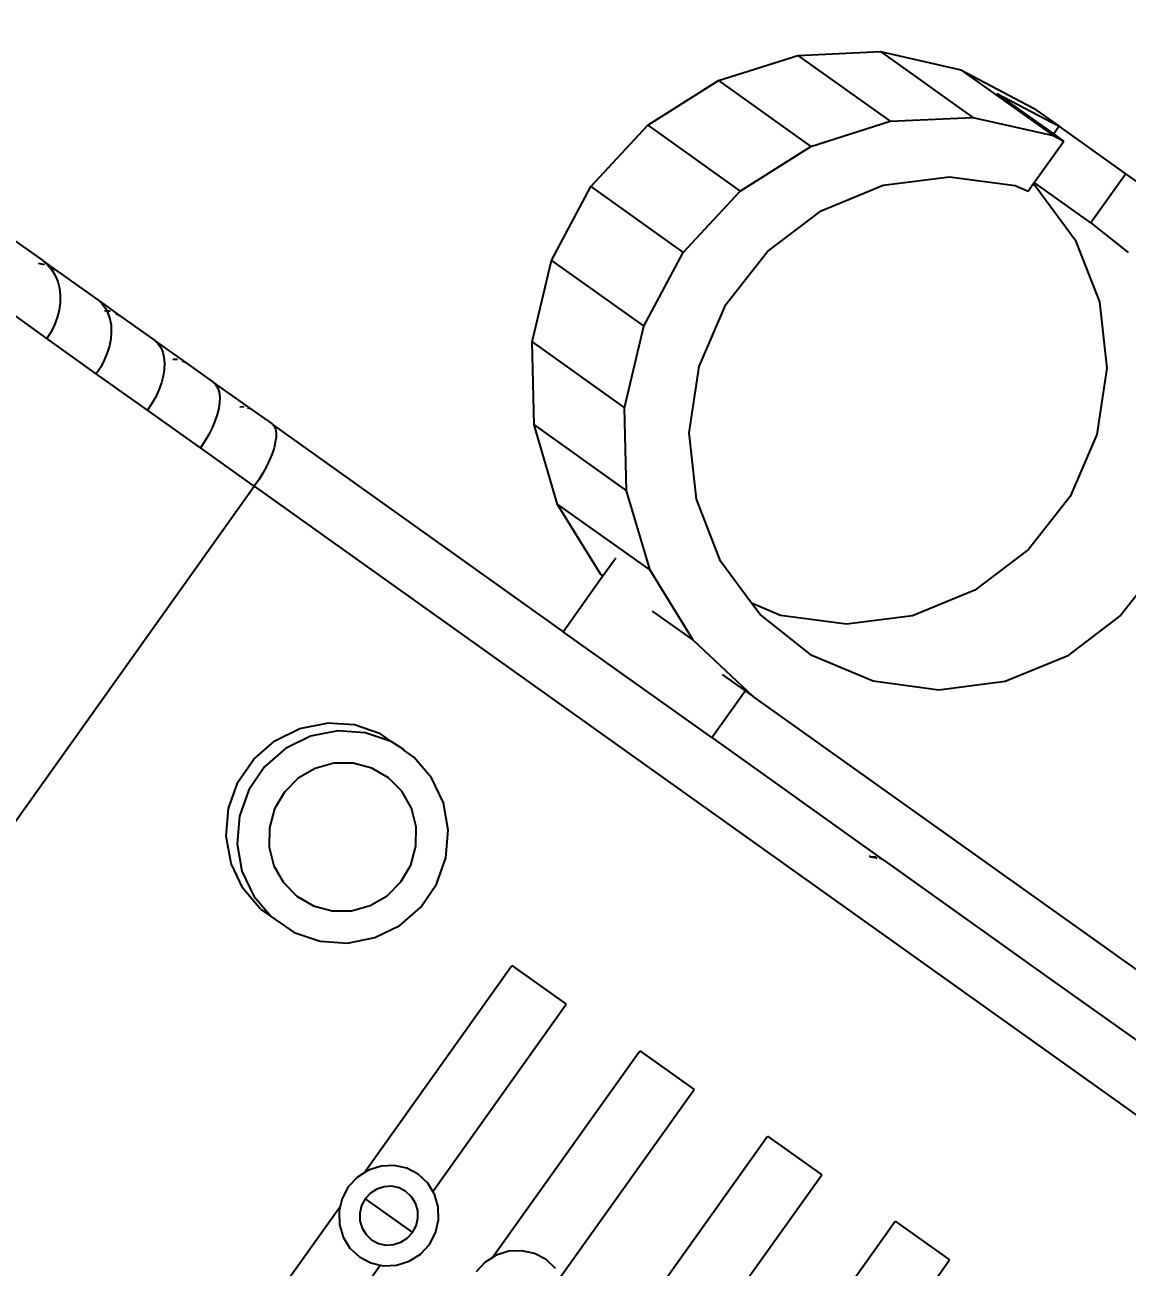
# Model space of a CAD drawing. Header units: metres. Extents: x 141303 to 146299, y 125960 to 127091.
# Drawn here: x 144905.5438 to 144905.7435, y 126076.7354 to 126076.9604 of the extents above; entities that cross this region are included whole.
import ezdxf

# ---------------------------------------------------------------- set-up
doc = ezdxf.new("R2010")
doc.units = ezdxf.units.M
doc.header["$MEASUREMENT"] = 0
for name, color, linetype in [('DIMENSION', 50, 'Continuous'), ('Edges', 7, 'Continuous'), ('FURNITURE', 6, 'Continuous')]:
    doc.layers.add(name, color=color, linetype=linetype)
doc.styles.get("Standard").update_dxf_attribs({"font": 'arial.ttf'})
doc.dimstyles.get("Standard").update_dxf_attribs({"dimtxt": 0.18, "dimasz": 0.18, "dimexe": 0.18, "dimexo": 0.0625, "dimgap": 0.09, "dimtad": 0, "dimtih": 1, "dimtoh": 1, "dimdec": 4, "dimzin": 0, "dimdsep": 46, "dimtxsty": 'Standard', "dimcen": 0.09, "dimadec": 0, "dimazin": 0, "dimtfac": 1, "dimtdec": 4, "dimtofl": 0, "dimtmove": 0, "dimatfit": 3, "dimfxl": 1, "dimtolj": 1, "dimtzin": 0, "dimarcsym": 0})

# ---------------------------------------------------------------- blocks, each defined once
blk = doc.blocks.new('ultrasound machine pl')
at = {"layer": 'Edges'}
for p, q in [((178.116, 90.463), (178.118, 89.836)), ((177.483, 89.33), (177.483, 89.936)), ((178.067, 89.86), (178.089, 89.814)), ((178.118, 89.836), (178.116, 89.82)), ((178.094, 89.704), (178.067, 89.642)), ((178.089, 89.814), (178.094, 89.798)), ((178.111, 89.769), (178.094, 89.704)), ((178.116, 89.82), (178.111, 89.769)), ((178.111, 89.726), (178.116, 89.674)), ((178.116, 89.82), (178.116, 89.674)), ((178.03, 89.582), (177.983, 89.528)), ((178.067, 89.642), (178.03, 89.582)), ((178.116, 89.674), (178.118, 89.134)), ((177.929, 89.478), (177.866, 89.435)), ((177.983, 89.528), (177.929, 89.478)), ((177.565, 89.335), (177.483, 89.33)), ((177.483, 88.699), (177.483, 89.33)), ((177.646, 89.348), (177.565, 89.335)), ((177.724, 89.369), (177.646, 89.348)), ((177.798, 89.398), (177.724, 89.369)), ((177.866, 89.435), (177.798, 89.398)), ((178.111, 89.077), (178.094, 89.021)), ((178.116, 89.12), (178.111, 89.077)), ((178.118, 89.134), (178.116, 89.12)), ((178.116, 89.12), (178.116, 88.856)), ((178.067, 88.967), (178.03, 88.916)), ((178.067, 89.012), (178.079, 88.991)), ((178.079, 88.991), (178.067, 88.967)), ((178.094, 89.021), (178.079, 88.991)), ((178.079, 88.991), (178.089, 88.973)), ((178.089, 88.973), (178.094, 88.96)), ((177.929, 88.826), (177.866, 88.788)), ((177.983, 88.868), (177.929, 88.826)), ((178.03, 88.916), (177.983, 88.868)), ((178.111, 88.9), (178.116, 88.856)), ((178.116, 88.856), (178.118, 88.406)), ((177.565, 88.702), (177.483, 88.699)), ((177.483, 88.044), (177.483, 88.699)), ((177.646, 88.713), (177.565, 88.702)), ((177.724, 88.732), (177.646, 88.713)), ((177.798, 88.757), (177.724, 88.732)), ((177.866, 88.788), (177.798, 88.757)), ((178.118, 88.406), (178.116, 88.395)), ((178.094, 88.312), (178.067, 88.267)), ((178.111, 88.359), (178.094, 88.312)), ((178.116, 88.395), (178.111, 88.359)), ((178.116, 88.395), (178.116, 88.015)), ((177.929, 88.15), (177.866, 88.118)), ((177.983, 88.185), (177.929, 88.15)), ((178.03, 88.225), (177.983, 88.185)), ((178.067, 88.267), (178.03, 88.225)), ((177.565, 88.047), (177.483, 88.044)), ((177.483, 87.37), (177.483, 88.044)), ((177.646, 88.056), (177.565, 88.047)), ((177.724, 88.071), (177.646, 88.056)), ((177.798, 88.092), (177.724, 88.071)), ((177.866, 88.118), (177.798, 88.092)), ((178.067, 88.138), (178.089, 88.107)), ((178.089, 88.107), (178.094, 88.097)), ((178.111, 88.049), (178.116, 88.015)), ((178.116, 88.015), (178.118, 87.658)), ((178.116, 87.649), (178.111, 87.62)), ((178.118, 87.658), (178.116, 87.649)), ((178.116, 87.649), (178.116, 87.187)), ((178.03, 87.513), (177.983, 87.482)), ((178.067, 87.547), (178.03, 87.513)), ((178.094, 87.583), (178.067, 87.547)), ((178.111, 87.62), (178.094, 87.583)), ((177.565, 87.372), (177.483, 87.37)), ((177.483, 86.681), (177.483, 87.37)), ((177.646, 87.38), (177.565, 87.372)), ((177.724, 87.392), (177.646, 87.38)), ((177.798, 87.408), (177.724, 87.392)), ((177.866, 87.429), (177.798, 87.408)), ((177.929, 87.454), (177.866, 87.429)), ((177.983, 87.482), (177.929, 87.454)), ((178.067, 87.284), (178.089, 87.26)), ((178.089, 87.26), (178.094, 87.251)), ((178.111, 87.214), (178.116, 87.187)), ((178.116, 87.187), (178.118, 86.907)), ((178.111, 86.877), (178.094, 86.848)), ((178.116, 86.899), (178.111, 86.877)), ((178.118, 86.907), (178.116, 86.899)), ((178.116, 86.899), (178.116, 83.188)), ((177.866, 86.727), (177.798, 86.711)), ((177.929, 86.747), (177.866, 86.727)), ((177.983, 86.769), (177.929, 86.747)), ((178.03, 86.793), (177.983, 86.769)), ((178.067, 86.82), (178.03, 86.793)), ((178.094, 86.848), (178.067, 86.82)), ((135.243, 86.681), (177.483, 86.681)), ((177.565, 86.683), (177.483, 86.681)), ((177.483, 86.681), (177.483, 56.562)), ((177.646, 86.688), (177.565, 86.683)), ((177.724, 86.698), (177.646, 86.688)), ((177.798, 86.711), (177.724, 86.698)), ((181.19, 85.528), (182.054, 85.64)), ((182.054, 85.64), (182.918, 85.528)), ((182.054, 85.64), (182.054, 84.46)), ((180.384, 85.201), (181.19, 85.528)), ((181.19, 85.528), (181.19, 84.349)), ((182.918, 85.528), (183.723, 85.201)), ((182.918, 85.528), (182.918, 84.349)), ((179.693, 84.681), (180.384, 85.201)), ((180.384, 85.201), (180.384, 84.021)), ((183.723, 85.201), (184.415, 84.681)), ((183.723, 85.201), (183.723, 84.021)), ((174.35, 84.806), (174.599, 84.953)), ((174.599, 84.953), (174.878, 85.033)), ((174.878, 85.033), (175.169, 85.038)), ((175.169, 85.038), (175.451, 84.97)), ((175.451, 84.97), (175.706, 84.833)), ((174.149, 84.6), (174.35, 84.806)), ((174.599, 84.814), (174.35, 84.667)), ((174.878, 84.894), (174.599, 84.814)), ((175.169, 84.9), (174.878, 84.894)), ((175.451, 84.832), (175.169, 84.9)), ((175.706, 84.694), (175.451, 84.832)), ((175.706, 84.833), (175.915, 84.636)), ((174.35, 84.667), (174.149, 84.461)), ((175.915, 84.497), (175.706, 84.694)), ((179.162, 84.003), (179.693, 84.681)), ((179.693, 84.681), (179.693, 83.501)), ((184.415, 84.681), (184.946, 84.003)), ((184.415, 84.681), (184.415, 83.501)), ((174.009, 84.35), (174.149, 84.6)), ((174.873, 84.56), (174.683, 84.49)), ((175.076, 84.578), (174.873, 84.56)), ((175.276, 84.545), (175.076, 84.578)), ((175.461, 84.461), (175.276, 84.545)), ((176.066, 84.392), (175.915, 84.636)), ((174.149, 84.461), (174.009, 84.211)), ((174.683, 84.49), (174.516, 84.375)), ((175.618, 84.334), (175.461, 84.461)), ((176.066, 84.253), (175.915, 84.497)), ((181.19, 84.349), (182.054, 84.46)), ((182.054, 84.46), (182.918, 84.349)), ((173.939, 84.073), (174.009, 84.35)), ((174.516, 84.375), (174.387, 84.222)), ((175.735, 84.171), (175.618, 84.334)), ((176.147, 84.118), (176.066, 84.392)), ((180.384, 84.021), (181.19, 84.349)), ((182.918, 84.349), (183.723, 84.021)), ((174.009, 84.211), (173.939, 83.935)), ((174.387, 84.222), (174.302, 84.04)), ((175.806, 83.984), (175.735, 84.171)), ((176.147, 83.979), (176.066, 84.253)), ((173.939, 84.073), (173.939, 83.935)), ((174.302, 84.04), (174.267, 83.844)), ((176.147, 83.979), (176.147, 84.118)), ((179.693, 83.501), (180.384, 84.021)), ((183.723, 84.021), (184.415, 83.501)), ((173.939, 83.935), (173.945, 83.65)), ((175.825, 83.785), (175.806, 83.984)), ((176.153, 83.833), (176.147, 83.979)), ((178.829, 83.213), (179.162, 84.003)), ((179.162, 84.003), (179.162, 82.823)), ((184.946, 84.003), (185.279, 83.213)), ((184.946, 84.003), (184.946, 82.823)), ((174.267, 83.844), (174.286, 83.645)), ((175.791, 83.589), (175.825, 83.785)), ((176.15, 83.822), (176.153, 83.833)), ((176.153, 83.694), (176.15, 83.822)), ((181.185, 83.638), (181.871, 83.785)), ((181.871, 83.785), (182.572, 83.752)), ((182.572, 83.752), (183.24, 83.543)), ((173.945, 83.65), (174.026, 83.376)), ((174.286, 83.645), (174.357, 83.458)), ((176.083, 83.418), (176.153, 83.694)), ((180.562, 83.322), (181.185, 83.638)), ((175.706, 83.407), (175.791, 83.589)), ((179.162, 82.823), (179.693, 83.501)), ((183.24, 83.543), (183.831, 83.172)), ((184.415, 83.501), (184.946, 82.823)), ((174.026, 83.376), (174.177, 83.132)), ((174.357, 83.458), (174.474, 83.295)), ((175.576, 83.254), (175.706, 83.407)), ((175.943, 83.168), (176.083, 83.418)), ((174.474, 83.295), (174.631, 83.168)), ((175.41, 83.138), (175.576, 83.254)), ((180.043, 82.859), (180.562, 83.322)), ((174.177, 83.132), (174.387, 82.935)), ((174.631, 83.168), (174.816, 83.084)), ((175.219, 83.069), (175.41, 83.138)), ((175.742, 82.962), (175.943, 83.168)), ((178.118, 81.289), (178.116, 83.188)), ((178.116, 83.188), (178.825, 83.188)), ((178.825, 83.188), (178.829, 83.213)), ((178.825, 83.188), (178.829, 83.188)), ((178.829, 83.213), (178.829, 83.188)), ((178.829, 83.188), (179.06, 83.188)), ((183.831, 83.172), (184.303, 82.663)), ((185.279, 83.213), (185.393, 82.366)), ((185.279, 83.213), (185.279, 82.033)), ((174.816, 83.084), (175.016, 83.051)), ((175.016, 83.051), (175.219, 83.069)), ((174.387, 82.935), (174.641, 82.797)), ((175.493, 82.815), (175.742, 82.962)), ((179.664, 82.279), (180.043, 82.859)), ((174.641, 82.797), (174.924, 82.729)), ((174.924, 82.729), (175.214, 82.735)), ((175.214, 82.735), (175.493, 82.815)), ((178.829, 82.033), (179.162, 82.823)), ((184.946, 82.823), (185.279, 82.033)), ((185.296, 82.765), (185.393, 82.039)), ((185.296, 82.039), (185.296, 82.765)), ((184.303, 82.663), (184.625, 82.052)), ((178.829, 82.557), (178.829, 82.033)), ((185.393, 82.366), (185.393, 82.039)), ((179.497, 81.764), (179.664, 82.279)), ((178.715, 81.186), (178.829, 82.033)), ((184.625, 82.052), (184.657, 81.911)), ((185.279, 82.033), (185.296, 81.911)), ((185.393, 82.039), (185.296, 82.039)), ((185.296, 81.911), (185.296, 82.039)), ((185.393, 81.186), (185.393, 82.039)), ((184.742, 81.872), (184.529, 81.217)), ((184.657, 81.911), (184.744, 81.911)), ((184.744, 81.911), (184.742, 81.872)), ((184.744, 81.911), (184.766, 81.911)), ((184.766, 81.186), (184.766, 81.911)), ((184.766, 81.911), (185.296, 81.911)), ((179.451, 81.624), (179.497, 81.764)), ((179.568, 81.444), (179.497, 81.764)), ((168.839, 81.604), (171.901, 81.604)), ((171.853, 81.584), (171.744, 81.502)), ((171.901, 81.604), (171.853, 81.584)), ((171.981, 81.636), (171.901, 81.604)), ((172.117, 81.654), (171.981, 81.636)), ((172.254, 81.636), (172.117, 81.654)), ((172.333, 81.604), (172.254, 81.636)), ((172.333, 81.604), (174.979, 81.604)), ((172.381, 81.584), (172.333, 81.604)), ((172.49, 81.502), (172.381, 81.584)), ((174.979, 81.604), (174.979, 80.91)), ((178.715, 81.581), (178.715, 81.289)), ((179.418, 80.937), (179.451, 81.624)), ((171.744, 81.502), (171.66, 81.395)), ((172.037, 81.429), (171.963, 81.398)), ((172.117, 81.439), (172.037, 81.429)), ((172.197, 81.429), (172.117, 81.439)), ((172.117, 81.439), (172.117, 80.834)), ((172.271, 81.398), (172.197, 81.429)), ((172.574, 81.395), (172.49, 81.502)), ((179.89, 80.833), (179.568, 81.444)), ((171.66, 81.395), (171.608, 81.27)), ((171.899, 81.35), (171.85, 81.288)), ((171.963, 81.398), (171.899, 81.35)), ((172.335, 81.35), (172.271, 81.398)), ((172.384, 81.288), (172.335, 81.35)), ((172.627, 81.27), (172.574, 81.395)), ((171.608, 81.27), (171.59, 81.137)), ((171.819, 81.215), (171.809, 81.137)), ((171.85, 81.288), (171.819, 81.215)), ((172.415, 81.215), (172.384, 81.288)), ((172.425, 81.137), (172.415, 81.215)), ((172.645, 81.137), (172.627, 81.27)), ((178.118, 81.289), (178.116, 79.126)), ((178.118, 81.289), (178.715, 81.289)), ((178.715, 81.289), (178.715, 81.186)), ((178.715, 75.575), (178.715, 81.186)), ((184.529, 81.217), (184.15, 80.637)), ((184.766, 81.186), (184.742, 80.692)), ((185.393, 81.186), (184.766, 81.186)), ((185.393, 75.983), (185.393, 81.186)), ((171.59, 81.137), (171.608, 81.003)), ((171.809, 81.137), (171.819, 81.058)), ((171.819, 81.058), (171.85, 80.985)), ((172.384, 80.985), (172.415, 81.058)), ((172.415, 81.058), (172.425, 81.137)), ((172.627, 81.003), (172.645, 81.137)), ((168.839, 80.91), (171.647, 80.91)), ((171.608, 81.003), (171.647, 80.91)), ((171.647, 80.91), (171.66, 80.878)), ((171.85, 80.985), (171.899, 80.923)), ((171.899, 80.923), (171.963, 80.875)), ((172.271, 80.875), (172.335, 80.923)), ((172.335, 80.923), (172.384, 80.985)), ((172.574, 80.878), (172.587, 80.91)), ((172.587, 80.91), (172.627, 81.003)), ((172.587, 80.91), (174.979, 80.91)), ((179.568, 80.264), (179.418, 80.937)), ((171.66, 80.878), (171.744, 80.771)), ((171.963, 80.875), (172.037, 80.845)), ((172.037, 80.845), (172.117, 80.834)), ((172.117, 80.834), (172.197, 80.845)), ((172.197, 80.845), (172.271, 80.875)), ((172.49, 80.771), (172.574, 80.878)), ((180.362, 80.324), (179.89, 80.833)), ((171.744, 80.771), (171.853, 80.689)), ((171.853, 80.689), (171.981, 80.637)), ((172.254, 80.637), (172.381, 80.689)), ((172.381, 80.689), (172.49, 80.771)), ((171.981, 80.637), (172.117, 80.619)), ((172.117, 80.619), (172.254, 80.637)), ((184.15, 80.637), (183.632, 80.174)), ((179.89, 79.653), (179.568, 80.264)), ((180.953, 79.953), (180.362, 80.324)), ((183.632, 80.174), (183.008, 79.858)), ((172.303, 80.04), (172.167, 80.058)), ((172.383, 80.008), (172.303, 80.04)), ((172.383, 80.008), (175.029, 80.008)), ((172.43, 79.988), (172.383, 80.008)), ((175.029, 80.008), (175.028, 79.313)), ((172.54, 79.906), (172.43, 79.988)), ((172.623, 79.799), (172.54, 79.906)), ((181.622, 79.744), (180.953, 79.953)), ((172.676, 79.674), (172.623, 79.799)), ((183.008, 79.858), (182.323, 79.711)), ((172.694, 79.54), (172.676, 79.674)), ((180.362, 79.144), (179.89, 79.653)), ((182.323, 79.711), (181.622, 79.744)), ((172.676, 79.406), (172.694, 79.54)), ((172.637, 79.313), (175.028, 79.313)), ((178.067, 79.241), (178.067, 79.223)), ((178.067, 79.223), (178.094, 79.167)), ((178.094, 79.177), (178.067, 79.223)), ((178.094, 79.177), (178.094, 79.167)), ((178.094, 79.167), (178.094, 79.159)), ((178.111, 79.127), (178.111, 79.137)), ((178.116, 79.126), (178.111, 79.127)), ((178.111, 79.119), (178.116, 79.115)), ((178.118, 79.122), (178.116, 79.126)), ((178.118, 79.122), (178.116, 79.115)), ((178.116, 79.115), (178.118, 79.111)), ((178.118, 79.111), (178.116, 79.107)), ((178.116, 79.107), (178.118, 79.104)), ((178.118, 79.104), (178.116, 76.945)), ((180.953, 78.773), (180.362, 79.144)), ((181.622, 78.564), (180.953, 78.773)), ((182.323, 78.532), (181.622, 78.564)), ((172.432, 78.411), (175.078, 78.411)), ((175.078, 78.411), (175.078, 77.717)), ((172.686, 77.717), (175.078, 77.717)), ((178.116, 76.945), (178.118, 75.575)), ((172.482, 76.815), (175.128, 76.815)), ((175.128, 76.815), (175.127, 76.121)), ((172.736, 76.121), (175.127, 76.121))]:
    blk.add_line(p, q, dxfattribs=at)
blk = doc.blocks.new('*D95')
at = {"layer": 'Defpoints', "color": 0, "transparency": 16777216}
for p in [(144918.8479, 126093.72431), (144920.81616, 126092.30564), (144901.88941, 126070.19623)]:
    blk.add_point(p, dxfattribs=at)
at = {"layer": 'DIMENSION', "color": 0, "lineweight": -2, "transparency": 16777216}
for p, q in [((144918.8986, 126093.68777), (144920.96218, 126092.20039)), ((144920.71091, 126092.15962), (144912.46803, 126080.7235)), ((144903.96292, 126068.92358), (144912.2058, 126080.35969)), ((144901.94012, 126070.15968), (144904.0037, 126068.6723))]:
    blk.add_line(p, q, dxfattribs=at)
at = {"layer": 'DIMENSION', "color": 0, "transparency": 16777216}
for points in [[(144920.68657, 126092.17716), (144920.73524, 126092.14208), (144920.81616, 126092.30564)], [(144903.93859, 126068.94112), (144903.98726, 126068.90603), (144903.85767, 126068.77755)]]:
    blk.add_solid(points, dxfattribs=at)
at = {"layer": 'DIMENSION', "color": 0, "transparency": 16777216, "insert": (144912.33692, 126080.5416), "char_height": 0.18, "attachment_point": 5}
blk.add_mtext('\\A1;29.0028', dxfattribs=at)

msp = doc.modelspace()

# ---------------------------------------------------------------- block references
at = {"layer": 'FURNITURE', "xscale": 0.01741392623643738, "yscale": 0.01741392623643738, "zscale": 0.01741392623643738, "rotation": 54.51050912069492}
msp.add_blockref('ultrasound machine pl', (144905.0201, 126073.48402), dxfattribs=at)

# ---------------------------------------------------------------- dimensions: what is measured, and where the dimension line sits
at = {"layer": 'DIMENSION'}
dim = msp.add_aligned_dim(p1=(144901.88941, 126070.19623), p2=(144918.8479, 126093.72431), distance=-2.42625, dimstyle='Standard', dxfattribs=at)
dim.commit()
dim.dimension.update_dxf_attribs({"geometry": '*D95', "text_midpoint": (144912.33692, 126080.5416)})

doc.saveas('drawing.dxf')
